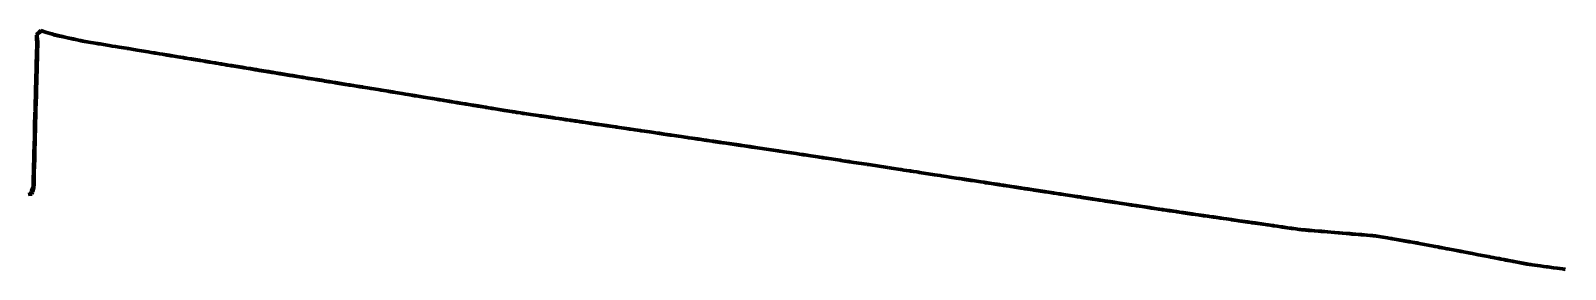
# Model space of a CAD drawing. Header units: metres. Extents: x 599858 to 604838, y 1147558 to 1148052.
# Drawn here: x 601805.4 to 602129.4, y 1147913.9 to 1147964.4 of the extents above; entities that cross this region are included whole.
import ezdxf

# ---------------------------------------------------------------- set-up
doc = ezdxf.new("R2010")
doc.units = ezdxf.units.M
doc.header["$MEASUREMENT"] = 0
doc.linetypes.add('DGN Style 5', pattern=[63.435643, 27.186704, -36.248939])
doc.layers.add('TF_T_---_Kabl-_2', color=5, linetype='DGN Style 5', lineweight=70)

msp = doc.modelspace()

# ---------------------------------------------------------------- linework, layer by layer
at = {"layer": 'TF_T_---_Kabl-_2'}
for points in [[(601806.69, 1147961.96, 41.65586), (601806.68, 1147962.05, 41.68), (601806.66, 1147962.51, 41.64), (601806.62, 1147963.18, 41.58), (601806.6, 1147963.48, 41.64), (601806.588643, 1147963.628158, 41.663867), (601807.19, 1147964.11, 41.77), (601807.57032, 1147964.40996, 41.810827), (601808.53, 1147964.09, 41.78), (601808.76, 1147964.01, 41.78), (601809.9, 1147963.63, 41.69), (601810.237376, 1147963.523825, 41.693454), (601810.53, 1147963.46, 41.7), (601811.5, 1147963.25, 41.77), (601812.25, 1147963.08, 41.74), (601812.87, 1147962.95, 41.71), (601814.37, 1147962.63, 41.7), (601814.44, 1147962.61, 41.72), (601815.23, 1147962.44, 41.73), (601815.5, 1147962.38, 41.73), (601816.02, 1147962.27, 41.67), (601816.329886, 1147962.201926, 41.67055), (601817.66, 1147961.98, 41.67), (601818.1, 1147961.91, 41.69), (601818.58, 1147961.83, 41.68), (601819.45, 1147961.69, 41.65), (601819.66, 1147961.65, 41.65), (601819.78, 1147961.63, 41.68), (601820.05, 1147961.59, 41.67), (601820.42, 1147961.53, 41.67), (601822.29, 1147961.22, 41.68), (601822.63, 1147961.16, 41.66), (601823.29, 1147961.06, 41.67), (601824.1, 1147960.92, 41.67), (601825.58, 1147960.68, 41.7), (601825.72, 1147960.66, 41.71), (601826.03, 1147960.61, 41.7), (601826.76, 1147960.49, 41.7), (601827.87, 1147960.3, 41.73), (601828.8, 1147960.15, 41.73), (601829.3, 1147960.07, 41.72), (601829.71, 1147960, 41.71), (601830.2, 1147959.92, 41.68), (601830.86, 1147959.81, 41.68), (601831.62, 1147959.69, 41.71), (601832.26, 1147959.58, 41.71), (601832.59, 1147959.53, 41.72), (601833.26, 1147959.42, 41.72), (601834.13, 1147959.28, 41.72), (601834.64, 1147959.19, 41.71), (601834.97, 1147959.14, 41.69), (601835.73, 1147959.01, 41.7), (601836.12, 1147958.95, 41.71), (601836.9, 1147958.82, 41.68), (601837.02, 1147958.8, 41.71), (601837.66, 1147958.7, 41.68), (601837.94, 1147958.65, 41.66), (601838.28, 1147958.59, 41.66), (601838.57, 1147958.55, 41.69), (601839.34, 1147958.42, 41.68), (601839.77, 1147958.35, 41.65), (601840.2, 1147958.28, 41.66), (601841.11, 1147958.13, 41.64), (601841.23, 1147958.11, 41.64), (601841.75, 1147958.02, 41.64), (601842.31, 1147957.93, 41.63), (601843.09, 1147957.8, 41.65), (601843.71, 1147957.7, 41.69), (601844.43, 1147957.58, 41.71), (601844.7, 1147957.54, 41.71), (601845.06, 1147957.48, 41.7), (601845.66, 1147957.38, 41.72), (601845.98, 1147957.33, 41.72), (601846.83, 1147957.19, 41.77), (601847.11, 1147957.14, 41.77), (601847.56, 1147957.07, 41.74), (601847.76, 1147957.04, 41.71), (601847.82, 1147957.03, 41.72), (601847.86, 1147957.02, 41.72), (601848.21, 1147956.96, 41.71), (601850.05, 1147956.66, 41.66), (601850.39, 1147956.6, 41.68), (601850.99, 1147956.5, 41.67), (601851.82, 1147956.37, 41.69), (601852.18, 1147956.31, 41.67), (601852.84, 1147956.2, 41.67), (601853.06, 1147956.17, 41.7), (601853.64, 1147956.07, 41.68), (601855.06, 1147955.84, 41.74), (601855.44, 1147955.77, 41.74), (601855.58, 1147955.75, 41.74), (601855.67, 1147955.74, 41.75), (601856.29, 1147955.63, 41.65), (601856.47, 1147955.6, 41.63), (601856.67, 1147955.57, 41.64), (601858.02, 1147955.35, 41.65), (601858.18, 1147955.32, 41.65), (601858.53, 1147955.27, 41.61), (601860.1, 1147955.01, 41.63), (601860.74, 1147954.9, 41.68), (601861.11, 1147954.84, 41.68), (601862.59, 1147954.6, 41.71), (601862.88, 1147954.55, 41.71), (601863.43, 1147954.46, 41.71), (601863.94, 1147954.38, 41.71), (601865.25, 1147954.16, 41.68), (601865.88, 1147954.06, 41.62), (601866.35, 1147953.98, 41.64), (601866.86, 1147953.9, 41.66), (601867.41, 1147953.81, 41.72), (601867.42, 1147953.81, 41.72), (601868.35, 1147953.65, 41.66), (601868.43, 1147953.64, 41.65), (601869.5, 1147953.46, 41.67), (601869.65, 1147953.44, 41.68), (601869.83, 1147953.41, 41.67), (601869.97, 1147953.39, 41.66), (601870.17, 1147953.35, 41.66), (601871.73, 1147953.1, 41.71), (601872.11, 1147953.04, 41.72), (601872.62, 1147952.95, 41.69), (601872.82, 1147952.92, 41.68), (601873.03, 1147952.88, 41.7), (601873.46, 1147952.81, 41.67), (601873.54, 1147952.8, 41.65), (601873.83, 1147952.75, 41.67), (601874.93, 1147952.57, 41.79), (601875.45, 1147952.49, 41.7), (601875.57, 1147952.47, 41.69), (601876.97, 1147952.24, 41.69), (601877.21, 1147952.2, 41.7), (601877.33, 1147952.18, 41.7), (601878.75, 1147951.94, 41.65), (601879.2, 1147951.87, 41.65), (601879.58, 1147951.81, 41.63), (601880.89, 1147951.59, 41.67), (601881.34, 1147951.52, 41.66), (601881.46, 1147951.5, 41.68), (601881.85, 1147951.43, 41.67), (601882.44, 1147951.34, 41.64), (601883.83, 1147951.11, 41.69), (601884.19, 1147951.05, 41.72), (601884.5, 1147951, 41.72), (601885.03, 1147950.91, 41.69), (601886.48, 1147950.67, 41.62), (601887.21, 1147950.55, 41.65), (601888.36, 1147950.36, 41.64), (601890.17, 1147950.07, 41.68), (601890.23, 1147950.06, 41.66), (601890.26, 1147950.05, 41.65), (601890.33, 1147950.04, 41.69), (601890.69, 1147949.98, 41.72), (601891.62, 1147949.83, 41.65), (601892.36, 1147949.71, 41.68), (601892.44, 1147949.69, 41.65), (601892.57, 1147949.67, 41.71), (601892.74, 1147949.65, 41.71), (601893.84, 1147949.46, 41.72), (601894.22, 1147949.4, 41.71), (601894.8, 1147949.31, 41.7), (601895.42, 1147949.2, 41.74), (601896.96, 1147948.95, 41.73), (601897.27, 1147948.9, 41.7), (601897.55, 1147948.85, 41.7), (601898.72, 1147948.66, 41.71), (601898.92, 1147948.63, 41.69), (601899.29, 1147948.57, 41.67), (601899.43, 1147948.55, 41.6), (601899.52, 1147948.53, 41.59), (601899.71, 1147948.5, 41.59), (601899.74, 1147948.5, 41.59), (601899.87, 1147948.47, 41.58), (601901.41, 1147948.22, 41.64), (601901.55, 1147948.2, 41.65), (601902.1, 1147948.11, 41.63), (601902.78, 1147947.99, 41.63), (601903.08, 1147947.95, 41.64), (601905.58, 1147947.54, 41.62), (601907.01, 1147947.3, 41.63), (601907.1, 1147947.29, 41.63), (601907.39, 1147947.24, 41.61), (601907.618312, 1147947.201142, 41.613574), (601907.87, 1147947.16, 41.61), (601908.81, 1147947.02, 41.62), (601909.34, 1147946.95, 41.65), (601909.65, 1147946.9, 41.64), (601911, 1147946.7, 41.64), (601912.58, 1147946.47, 41.63), (601913.14, 1147946.38, 41.62), (601913.24, 1147946.37, 41.63), (601913.78, 1147946.29, 41.63), (601915.68, 1147946.01, 41.63), (601916.2, 1147945.93, 41.62), (601916.92, 1147945.83, 41.6), (601917.25, 1147945.78, 41.61), (601917.45, 1147945.75, 41.63), (601918.39, 1147945.61, 41.64), (601918.77, 1147945.55, 41.63), (601919.24, 1147945.49, 41.61), (601919.42, 1147945.46, 41.6), (601919.65, 1147945.42, 41.56), (601919.85, 1147945.39, 41.6), (601920.36, 1147945.32, 41.65), (601920.48, 1147945.3, 41.65), (601921.22, 1147945.19, 41.59), (601921.3, 1147945.18, 41.59), (601921.84, 1147945.1, 41.58), (601922.57, 1147944.99, 41.63), (601923.71, 1147944.83, 41.63), (601923.89, 1147944.8, 41.58), (601924.61, 1147944.69, 41.6), (601924.86, 1147944.65, 41.6), (601925.08, 1147944.62, 41.65), (601925.32, 1147944.59, 41.62), (601925.45, 1147944.57, 41.62), (601927.08, 1147944.33, 41.67), (601928.82, 1147944.07, 41.68), (601929, 1147944.04, 41.68), (601929.63, 1147943.95, 41.64), (601931.19, 1147943.72, 41.69), (601931.52, 1147943.67, 41.7), (601931.8, 1147943.63, 41.7), (601932.08, 1147943.59, 41.66), (601932.64, 1147943.51, 41.66), (601933.04, 1147943.45, 41.69), (601934.16, 1147943.28, 41.68), (601934.42, 1147943.24, 41.6), (601936.04, 1147943, 41.6), (601936.96, 1147942.87, 41.61), (601937.75, 1147942.75, 41.63), (601937.83, 1147942.74, 41.63), (601938.19, 1147942.69, 41.63), (601939.21, 1147942.54, 41.68), (601940.43, 1147942.36, 41.72), (601940.44, 1147942.35, 41.71), (601940.81, 1147942.3, 41.68), (601942.18, 1147942.1, 41.68), (601942.75, 1147942.01, 41.64), (601943.6, 1147941.89, 41.7), (601944.06, 1147941.82, 41.71), (601944.18, 1147941.8, 41.7), (601944.37, 1147941.77, 41.69), (601945, 1147941.68, 41.72), (601946.3, 1147941.49, 41.68), (601946.69, 1147941.43, 41.67), (601947.8, 1147941.27, 41.69), (601948.03, 1147941.23, 41.69), (601948.1, 1147941.22, 41.69), (601948.81, 1147941.12, 41.66), (601949.35, 1147941.04, 41.64), (601949.55, 1147941.01, 41.62), (601950.96, 1147940.8, 41.63), (601951.56, 1147940.71, 41.66), (601951.67, 1147940.7, 41.64), (601951.82, 1147940.67, 41.56), (601954.92, 1147940.22, 41.67), (601955.37, 1147940.15, 41.67), (601955.41, 1147940.14, 41.67), (601955.59, 1147940.12, 41.65), (601956.07, 1147940.05, 41.64), (601957.29, 1147939.87, 41.62), (601957.64, 1147939.82, 41.62), (601957.68, 1147939.81, 41.62), (601958.87, 1147939.63, 41.56), (601959.85, 1147939.49, 41.56), (601960.29, 1147939.42, 41.58), (601962.74, 1147939.06, 41.59), (601963.297007, 1147938.983484, 41.584912), (601963.63, 1147938.93, 41.58), (601964.46, 1147938.8, 41.57), (601965.51, 1147938.64, 41.53), (601967.04, 1147938.41, 41.53), (601967.72, 1147938.3, 41.53), (601968.53, 1147938.18, 41.51), (601968.89, 1147938.12, 41.51), (601970.12, 1147937.93, 41.5), (601971.61, 1147937.71, 41.51), (601971.89, 1147937.66, 41.51), (601972.03, 1147937.64, 41.49), (601972.69, 1147937.54, 41.45), (601973.3, 1147937.45, 41.54), (601973.51, 1147937.41, 41.55), (601973.95, 1147937.35, 41.55), (601975.85, 1147937.06, 41.54), (601976.35, 1147936.98, 41.52), (601976.57, 1147936.95, 41.52), (601976.88, 1147936.9, 41.53), (601978.19, 1147936.7, 41.52), (601978.31, 1147936.68, 41.51), (601978.34, 1147936.67, 41.51), (601979.23, 1147936.54, 41.51), (601981.88, 1147936.13, 41.49), (601981.98, 1147936.12, 41.49), (601982.04, 1147936.11, 41.49), (601982.08, 1147936.1, 41.49), (601982.17, 1147936.09, 41.49), (601982.38, 1147936.06, 41.49), (601986.34, 1147935.45, 41.44), (601986.45, 1147935.43, 41.44), (601986.59, 1147935.41, 41.44), (601986.7, 1147935.39, 41.44), (601987.13, 1147935.33, 41.44), (601989.05, 1147935.03, 41.45), (601989.22, 1147935.01, 41.46), (601989.77, 1147934.92, 41.45), (601990.9, 1147934.75, 41.4), (601991.14, 1147934.71, 41.44), (601991.84, 1147934.61, 41.43), (601992.49, 1147934.51, 41.45), (601992.84, 1147934.45, 41.47), (601993.08, 1147934.42, 41.43), (601996.25, 1147933.93, 41.43), (601997.46, 1147933.75, 41.43), (601997.75, 1147933.7, 41.42), (601998.72, 1147933.55, 41.43), (601999.47, 1147933.44, 41.43), (601999.92, 1147933.37, 41.44), (602000.85, 1147933.23, 41.41), (602001.41, 1147933.14, 41.42), (602001.58, 1147933.11, 41.4), (602002.58, 1147932.96, 41.36), (602003.92, 1147932.76, 41.33), (602004.34, 1147932.69, 41.39), (602004.75, 1147932.63, 41.39), (602006, 1147932.44, 41.39), (602006.64, 1147932.34, 41.38), (602007.13, 1147932.26, 41.38), (602008.3, 1147932.08, 41.35), (602009.45, 1147931.91, 41.33), (602009.93, 1147931.83, 41.34), (602010.13, 1147931.8, 41.35), (602010.79, 1147931.7, 41.37), (602012.4, 1147931.46, 41.3), (602012.49, 1147931.44, 41.29), (602013.08, 1147931.35, 41.32), (602014.48, 1147931.14, 41.3), (602015.09, 1147931.04, 41.37), (602015.27, 1147931.02, 41.37), (602015.31, 1147931.01, 41.36), (602015.33, 1147931.01, 41.36), (602015.93, 1147930.92, 41.35), (602017.05, 1147930.74, 41.29), (602017.32, 1147930.7, 41.28), (602017.67, 1147930.65, 41.28), (602019.57, 1147930.36, 41.29), (602019.88, 1147930.31, 41.29), (602021.39, 1147930.08, 41.23), (602021.53, 1147930.06, 41.24), (602021.65, 1147930.04, 41.23), (602022.05, 1147929.98, 41.27), (602022.8, 1147929.86, 41.27), (602023.45, 1147929.76, 41.33), (602023.91, 1147929.69, 41.32), (602024.39, 1147929.62, 41.26), (602025.79, 1147929.4, 41.26), (602026.41, 1147929.31, 41.26), (602027, 1147929.22, 41.24), (602027.24, 1147929.18, 41.23), (602027.71, 1147929.11, 41.21), (602028.68, 1147928.96, 41.2), (602029.62, 1147928.82, 41.23), (602030.7, 1147928.65, 41.14), (602030.72, 1147928.65, 41.14), (602030.97, 1147928.61, 41.17), (602031.72, 1147928.5, 41.27), (602031.81, 1147928.48, 41.25), (602032.2, 1147928.42, 41.27), (602033.35, 1147928.25, 41.21), (602033.81, 1147928.18, 41.15), (602034.09, 1147928.13, 41.17), (602034.27, 1147928.11, 41.17), (602034.93, 1147928, 41.17), (602035.41, 1147927.93, 41.17), (602036.75, 1147927.72, 41.22), (602037.87, 1147927.55, 41.2), (602038.54, 1147927.45, 41.17), (602038.86, 1147927.4, 41.17), (602040.11, 1147927.21, 41.14), (602041.69, 1147926.97, 41.12), (602041.83, 1147926.95, 41.1), (602042.02, 1147926.92, 41.12), (602043.21, 1147926.73, 41.1), (602043.573406, 1147926.680178, 41.101937), (602043.63, 1147926.67, 41.1), (602044.43, 1147926.56, 41.08), (602044.69, 1147926.52, 41.05), (602045.93, 1147926.34, 41.06), (602047.18, 1147926.15, 41.05), (602047.34, 1147926.13, 41.07), (602047.65, 1147926.09, 41.12), (602047.97, 1147926.04, 41.06), (602048.76, 1147925.92, 41.06), (602050.64, 1147925.65, 41.09), (602050.99, 1147925.6, 41.09), (602051.38, 1147925.54, 41.08), (602051.89, 1147925.47, 41.07), (602053.01, 1147925.31, 41.11), (602053.88, 1147925.18, 41.05), (602054.06, 1147925.15, 41.01), (602054.29, 1147925.12, 41.04), (602055.14, 1147925, 41.15), (602056.41, 1147924.81, 41.03), (602056.45, 1147924.81, 41.02), (602056.51, 1147924.8, 41.02), (602057.28, 1147924.69, 41.09), (602057.9, 1147924.59, 41.1), (602058.89, 1147924.45, 41.1), (602058.96, 1147924.44, 41.09), (602060.07, 1147924.28, 41.03), (602060.17, 1147924.26, 41.02), (602060.55, 1147924.21, 41.03), (602062.39, 1147923.94, 41.08), (602063.1, 1147923.84, 41.06), (602063.31, 1147923.81, 41.05), (602063.94, 1147923.72, 41.04), (602066.12, 1147923.4, 41.02), (602066.49, 1147923.35, 41.04), (602066.71, 1147923.31, 41.04), (602067.15, 1147923.25, 41.03), (602067.76, 1147923.16, 41.04), (602067.95, 1147923.13, 40.99), (602068.62, 1147923.04, 41.04), (602069.34, 1147922.93, 41.03), (602069.49, 1147922.91, 41.03), (602069.69, 1147922.88, 41.02), (602070.75, 1147922.73, 41.01), (602071.59, 1147922.6, 41.02), (602072.56, 1147922.46, 41.04), (602073.26, 1147922.36, 41.04), (602073.39, 1147922.34, 41.03), (602073.474994, 1147922.334638, 41.027099), (602073.56, 1147922.32, 41.02), (602074.61, 1147922.24, 41.05), (602074.8, 1147922.22, 41.05), (602075.22, 1147922.19, 41.03), (602075.34, 1147922.18, 41.03), (602076.49, 1147922.08, 40.97), (602077.3, 1147922.01, 41), (602077.95, 1147921.96, 41.01), (602079.25, 1147921.85, 40.98), (602080.67, 1147921.74, 41.05), (602080.76, 1147921.73, 41.04), (602081.77, 1147921.65, 41.01), (602083.17, 1147921.53, 40.96), (602083.18, 1147921.53, 40.96), (602083.42, 1147921.51, 40.99), (602083.97, 1147921.47, 41), (602084.43, 1147921.43, 41), (602084.92, 1147921.39, 40.96), (602085.1, 1147921.37, 40.99), (602086.43, 1147921.26, 41.03), (602087.57, 1147921.17, 41.03), (602088.74, 1147921.07, 41.05), (602089.385644, 1147921.024595, 41.059842), (602090.52, 1147920.82, 41.08), (602091.86, 1147920.59, 41.07), (602092.56, 1147920.47, 41.1), (602092.89, 1147920.41, 41.09), (602093.03, 1147920.39, 41.08), (602096.43, 1147919.79, 41.07), (602096.63, 1147919.76, 41.06), (602096.72, 1147919.74, 41.08), (602097.11, 1147919.67, 41.07), (602098.14, 1147919.49, 41.05), (602098.450283, 1147919.444995, 41.048395), (602098.61, 1147919.41, 41.04), (602101.61, 1147918.83, 40.94), (602101.88, 1147918.78, 40.94), (602102.04, 1147918.75, 40.96), (602102.49, 1147918.66, 40.95), (602102.91, 1147918.58, 41.02), (602103.85, 1147918.4, 40.99), (602104.41, 1147918.29, 40.97), (602104.62, 1147918.25, 40.96), (602106.12, 1147917.96, 40.97), (602107.35, 1147917.73, 40.98), (602107.97, 1147917.61, 40.97), (602109.86, 1147917.24, 40.94), (602111.02, 1147917.02, 40.95), (602111.55, 1147916.92, 41.02), (602111.9, 1147916.85, 41.02), (602113.12, 1147916.62, 40.95), (602113.23, 1147916.6, 40.95), (602113.41, 1147916.56, 40.93), (602113.6, 1147916.52, 40.95), (602113.71, 1147916.5, 40.96), (602114.18, 1147916.41, 41.01), (602114.83, 1147916.29, 40.98), (602115.45, 1147916.17, 40.97), (602115.88, 1147916.08, 41.01), (602116.46, 1147915.97, 40.96), (602116.89, 1147915.89, 41), (602118.22, 1147915.64, 41.01), (602118.35, 1147915.61, 41.01), (602118.54, 1147915.57, 40.99), (602120.6, 1147915.18, 40.96), (602121.33, 1147915.04, 40.94), (602121.413445, 1147915.023703, 40.946136), (602121.91, 1147914.95, 40.97), (602122.11, 1147914.92, 40.97), (602122.15, 1147914.92, 40.96), (602122.46, 1147914.88, 40.95), (602124.15, 1147914.65, 40.9), (602124.93, 1147914.54, 40.89), (602125.5, 1147914.46, 40.88), (602125.72, 1147914.43, 40.87), (602126.97, 1147914.27, 40.89), (602127.66, 1147914.17, 40.85), (602127.75, 1147914.16, 40.88), (602128.29, 1147914.09, 40.83), (602128.86, 1147914.01, 40.82), (602129.21, 1147913.96, 40.83), (602129.440444, 1147913.928572, 40.80847)], [(601806.9, 1147961.98, 41.654465), (601806.89, 1147962.03, 41.68), (601806.89, 1147962.07, 41.68), (601806.78, 1147963.1, 41.58), (601806.727347, 1147963.592647, 41.663293), (601807.32, 1147964.04, 41.76), (601807.73821, 1147964.353278, 41.805442), (601808.53, 1147964.11, 41.78), (601808.78, 1147964.04, 41.78), (601809.87, 1147963.72, 41.7), (601810.428413, 1147963.54629, 41.713187), (601810.61, 1147963.51, 41.72), (601811.49, 1147963.31, 41.78), (601812.19, 1147963.15, 41.75), (601812.91, 1147962.99, 41.72), (601814.36, 1147962.67, 41.71), (601814.43, 1147962.65, 41.72), (601815.21, 1147962.48, 41.73), (601815.51, 1147962.41, 41.73), (601816.02, 1147962.29, 41.68), (601816.519343, 1147962.184422, 41.672851), (601817.68, 1147961.99, 41.67), (601818.11, 1147961.92, 41.69), (601818.58, 1147961.84, 41.68), (601819.46, 1147961.69, 41.65), (601819.65, 1147961.66, 41.65), (601819.78, 1147961.64, 41.68), (601820.06, 1147961.59, 41.67), (601820.43, 1147961.53, 41.67), (601822.29, 1147961.22, 41.68), (601822.63, 1147961.16, 41.66), (601823.29, 1147961.05, 41.67), (601824.09, 1147960.92, 41.67), (601825.58, 1147960.67, 41.7), (601825.73, 1147960.65, 41.7), (601826.04, 1147960.6, 41.7), (601826.75, 1147960.48, 41.7), (601827.87, 1147960.29, 41.72), (601828.78, 1147960.14, 41.73), (601829.29, 1147960.06, 41.71), (601829.71, 1147959.99, 41.71), (601830.22, 1147959.9, 41.67), (601830.85, 1147959.8, 41.68), (601831.64, 1147959.67, 41.71), (601832.26, 1147959.56, 41.71), (601832.6, 1147959.51, 41.72), (601833.25, 1147959.4, 41.71), (601834.14, 1147959.25, 41.71), (601834.63, 1147959.17, 41.71), (601834.97, 1147959.11, 41.69), (601835.69, 1147958.99, 41.69), (601836.06, 1147958.93, 41.7), (601836.89, 1147958.8, 41.68), (601837.02, 1147958.77, 41.7), (601837.71, 1147958.66, 41.67), (601837.96, 1147958.62, 41.65), (601838.27, 1147958.57, 41.66), (601838.57, 1147958.52, 41.69), (601839.38, 1147958.38, 41.67), (601839.78, 1147958.32, 41.65), (601840.18, 1147958.25, 41.66), (601841.12, 1147958.09, 41.64), (601841.23, 1147958.07, 41.63), (601841.72, 1147957.99, 41.63), (601842.25, 1147957.91, 41.63), (601843.1, 1147957.76, 41.64), (601843.69, 1147957.67, 41.68), (601844.47, 1147957.54, 41.71), (601844.72, 1147957.5, 41.7), (601845.07, 1147957.44, 41.69), (601845.64, 1147957.34, 41.71), (601845.96, 1147957.29, 41.71), (601846.85, 1147957.14, 41.76), (601847.08, 1147957.1, 41.76), (601847.45, 1147957.04, 41.74), (601847.72, 1147957, 41.7), (601847.8, 1147956.98, 41.71), (601847.85, 1147956.97, 41.71), (601848.34, 1147956.89, 41.7), (601850.06, 1147956.61, 41.65), (601850.38, 1147956.55, 41.67), (601850.94, 1147956.46, 41.66), (601851.81, 1147956.32, 41.68), (601852.19, 1147956.25, 41.66), (601852.79, 1147956.15, 41.66), (601853.02, 1147956.12, 41.7), (601853.64, 1147956.01, 41.67), (601855.14, 1147955.76, 41.74), (601855.45, 1147955.71, 41.74), (601855.57, 1147955.69, 41.74), (601855.64, 1147955.68, 41.74), (601856.29, 1147955.57, 41.64), (601856.44, 1147955.55, 41.62), (601856.61, 1147955.52, 41.63), (601858.03, 1147955.28, 41.64), (601858.17, 1147955.26, 41.64), (601858.48, 1147955.21, 41.6), (601860.15, 1147954.93, 41.62), (601860.16, 1147954.93, 41.621005), (601860.72, 1147954.84, 41.67), (601861.14, 1147954.77, 41.67), (601862.51, 1147954.55, 41.7), (601862.89, 1147954.49, 41.7), (601863.4, 1147954.41, 41.7), (601863.98, 1147954.31, 41.69), (601865.22, 1147954.11, 41.67), (601865.89, 1147954, 41.61), (601866.3, 1147953.94, 41.62), (601866.85, 1147953.85, 41.65), (601867.35, 1147953.77, 41.7), (601867.38, 1147953.76, 41.7), (601867.44, 1147953.75, 41.71), (601868.33, 1147953.61, 41.65), (601868.53, 1147953.58, 41.64), (601869.51, 1147953.42, 41.66), (601869.64, 1147953.4, 41.67), (601869.83, 1147953.37, 41.66), (601869.96, 1147953.35, 41.65), (601870.14, 1147953.32, 41.65), (601871.78, 1147953.05, 41.71), (601872.09, 1147953, 41.71), (601872.64, 1147952.91, 41.68), (601872.81, 1147952.89, 41.68), (601872.99, 1147952.86, 41.69), (601873.45, 1147952.78, 41.66), (601873.5, 1147952.78, 41.65), (601873.86, 1147952.72, 41.67), (601874.93, 1147952.54, 41.79), (601875.48, 1147952.46, 41.69), (601875.59, 1147952.44, 41.68), (601876.91, 1147952.22, 41.69), (601877.21, 1147952.18, 41.69), (601877.37, 1147952.15, 41.69), (601878.75, 1147951.93, 41.65), (601879.2, 1147951.86, 41.65), (601879.289718, 1147951.844732, 41.644516), (601879.58, 1147951.79, 41.63), (601880.87, 1147951.58, 41.67), (601881.32, 1147951.5, 41.66), (601881.45, 1147951.48, 41.67), (601881.86, 1147951.42, 41.67), (601882.46, 1147951.32, 41.64), (601883.8, 1147951.1, 41.68), (601884.18, 1147951.03, 41.72), (601884.52, 1147950.98, 41.72), (601885.1, 1147950.88, 41.68), (601886.47, 1147950.65, 41.62), (601887.22, 1147950.53, 41.65), (601888.39, 1147950.34, 41.64), (601890.14, 1147950.05, 41.68), (601890.21, 1147950.04, 41.65), (601890.26, 1147950.03, 41.64), (601890.34, 1147950.02, 41.69), (601890.69, 1147949.96, 41.72), (601891.67, 1147949.8, 41.64), (601892.32, 1147949.69, 41.67), (601892.41, 1147949.68, 41.63), (601892.57, 1147949.65, 41.71), (601892.77, 1147949.62, 41.71), (601893.82, 1147949.44, 41.72), (601894.24, 1147949.37, 41.71), (601894.79, 1147949.28, 41.7), (601895.45, 1147949.17, 41.73), (601896.94, 1147948.93, 41.72), (601897.26, 1147948.87, 41.69), (601897.42, 1147948.85, 41.69), (601898.69, 1147948.64, 41.71), (601898.92, 1147948.6, 41.68), (601899.24, 1147948.55, 41.67), (601899.37, 1147948.53, 41.6), (601899.48, 1147948.51, 41.59), (601899.72, 1147948.47, 41.59), (601899.75, 1147948.46, 41.59), (601899.92, 1147948.44, 41.58), (601901.39, 1147948.19, 41.64), (601901.54, 1147948.17, 41.64), (601902.17, 1147948.06, 41.62), (601902.79, 1147947.96, 41.62), (601903.1, 1147947.91, 41.63), (601905.4, 1147947.53, 41.61), (601906.98, 1147947.27, 41.63), (601907.07, 1147947.26, 41.63), (601907.39, 1147947.2, 41.61), (601907.765823, 1147947.135258, 41.604564), (601907.93, 1147947.12, 41.61), (601908.79, 1147946.99, 41.61), (601909.35, 1147946.91, 41.64), (601909.65, 1147946.86, 41.64), (601911.04, 1147946.66, 41.63), (601912.53, 1147946.44, 41.62), (601913.13, 1147946.35, 41.61), (601913.23, 1147946.34, 41.62), (601913.81, 1147946.25, 41.63), (601915.64, 1147945.98, 41.63), (601916.18, 1147945.9, 41.61), (601916.94, 1147945.79, 41.6), (601917.23, 1147945.75, 41.6), (601917.4, 1147945.72, 41.62), (601918.42, 1147945.57, 41.63), (601918.78, 1147945.52, 41.62), (601919.27, 1147945.45, 41.6), (601919.43, 1147945.42, 41.59), (601919.63, 1147945.39, 41.56), (601919.82, 1147945.37, 41.6), (601920.35, 1147945.29, 41.64), (601920.47, 1147945.27, 41.65), (601921.25, 1147945.16, 41.58), (601921.32, 1147945.14, 41.58), (601921.82, 1147945.07, 41.58), (601922.58, 1147944.96, 41.63), (601923.68, 1147944.8, 41.63), (601923.86, 1147944.77, 41.58), (601924.61, 1147944.66, 41.6), (601924.87, 1147944.62, 41.6), (601925.08, 1147944.59, 41.65), (601925.33, 1147944.56, 41.62), (601925.44, 1147944.54, 41.62), (601927.14, 1147944.29, 41.67), (601928.8, 1147944.04, 41.67), (601928.97, 1147944.02, 41.67), (601929.64, 1147943.92, 41.64), (601931.12, 1147943.7, 41.68), (601931.51, 1147943.64, 41.7), (601931.84, 1147943.6, 41.69), (601932.09, 1147943.56, 41.66), (601932.62, 1147943.48, 41.65), (601933, 1147943.43, 41.68), (601933.993751, 1147943.275331, 41.671209), (601934.18, 1147943.25, 41.67), (601934.43, 1147943.22, 41.6), (601936.12, 1147942.97, 41.6), (601936.95, 1147942.84, 41.61), (601937.75, 1147942.73, 41.63), (601937.82, 1147942.71, 41.63), (601938.15, 1147942.67, 41.63), (601939.05, 1147942.53, 41.67), (601940.42, 1147942.33, 41.71), (601940.44, 1147942.33, 41.71), (601940.8, 1147942.28, 41.67), (601942.25, 1147942.06, 41.67), (601942.77, 1147941.99, 41.64), (601943.54, 1147941.87, 41.69), (601944.05, 1147941.8, 41.7), (601944.18, 1147941.78, 41.7), (601944.39, 1147941.75, 41.69), (601945.09, 1147941.64, 41.72), (601946.24, 1147941.47, 41.68), (601946.64, 1147941.42, 41.67), (601947.68, 1147941.26, 41.69), (601948.01, 1147941.21, 41.68), (601948.11, 1147941.2, 41.69), (601948.8, 1147941.1, 41.66), (601949.37, 1147941.01, 41.63), (601949.58, 1147940.98, 41.62), (601950.94, 1147940.78, 41.62), (601951.56, 1147940.69, 41.65), (601951.68, 1147940.67, 41.64), (601951.83, 1147940.65, 41.56), (601954.87, 1147940.2, 41.66), (601955.36, 1147940.13, 41.66), (601955.4, 1147940.12, 41.66), (601955.6, 1147940.1, 41.64), (601956.11, 1147940.02, 41.63), (601957.27, 1147939.85, 41.61), (601957.65, 1147939.79, 41.62), (601957.69, 1147939.79, 41.62), (601958.85, 1147939.62, 41.56), (601959.84, 1147939.47, 41.56), (601960.3, 1147939.4, 41.57), (601962.69, 1147939.05, 41.58), (601963.504866, 1147938.925221, 41.57895), (601963.62, 1147938.91, 41.58), (601964.48, 1147938.78, 41.57), (601965.52, 1147938.62, 41.52), (601967.06, 1147938.39, 41.53), (601967.71, 1147938.29, 41.53), (601968.54, 1147938.16, 41.51), (601968.9, 1147938.11, 41.51), (601970.12, 1147937.92, 41.5), (601971.62, 1147937.69, 41.51), (601971.89, 1147937.65, 41.51), (601972.03, 1147937.63, 41.49), (601972.69, 1147937.53, 41.45), (601973.3, 1147937.44, 41.54), (601973.51, 1147937.41, 41.55), (601973.95, 1147937.34, 41.55), (601975.84, 1147937.05, 41.54), (601976.35, 1147936.98, 41.52), (601976.57, 1147936.94, 41.52), (601976.88, 1147936.9, 41.53), (601978.2, 1147936.69, 41.52), (601978.31, 1147936.68, 41.51), (601978.34, 1147936.67, 41.51), (601979.19, 1147936.54, 41.51), (601981.88, 1147936.13, 41.49), (601981.98, 1147936.12, 41.49), (601982.04, 1147936.11, 41.49), (601982.08, 1147936.1, 41.49), (601982.16, 1147936.09, 41.49), (601982.38, 1147936.06, 41.49), (601986.35, 1147935.45, 41.44), (601986.46, 1147935.44, 41.44), (601986.59, 1147935.42, 41.44), (601986.71, 1147935.4, 41.44), (601986.842961, 1147935.379788, 41.438763), (601987.16, 1147935.33, 41.44), (601989.05, 1147935.04, 41.45), (601989.22, 1147935.01, 41.46), (601989.77, 1147934.93, 41.45), (601990.9, 1147934.75, 41.4), (601991.14, 1147934.72, 41.44), (601991.84, 1147934.61, 41.43), (601992.49, 1147934.51, 41.45), (601992.84, 1147934.45, 41.47), (601993.08, 1147934.42, 41.43), (601996.25, 1147933.93, 41.43), (601997.46, 1147933.74, 41.43), (601997.75, 1147933.7, 41.42), (601998.71, 1147933.55, 41.43), (601999.47, 1147933.43, 41.43), (601999.92, 1147933.36, 41.43), (602000.84, 1147933.22, 41.41), (602001.41, 1147933.13, 41.42), (602001.58, 1147933.11, 41.4), (602002.57, 1147932.95, 41.36), (602003.92, 1147932.74, 41.33), (602004.33, 1147932.68, 41.39), (602004.75, 1147932.62, 41.39), (602006.02, 1147932.42, 41.39), (602006.64, 1147932.33, 41.38), (602007.11, 1147932.25, 41.38), (602008.31, 1147932.07, 41.34), (602009.44, 1147931.89, 41.33), (602009.92, 1147931.82, 41.33), (602010.13, 1147931.79, 41.35), (602010.8, 1147931.68, 41.36), (602012.04891, 1147931.490243, 41.311133), (602012.38, 1147931.44, 41.3), (602012.49, 1147931.42, 41.29), (602013.19, 1147931.31, 41.32), (602014.48, 1147931.12, 41.3), (602015.03, 1147931.03, 41.37), (602015.25, 1147931, 41.37), (602015.31, 1147930.99, 41.36), (602015.34, 1147930.98, 41.36), (602015.92, 1147930.89, 41.34), (602017.02, 1147930.72, 41.29), (602017.31, 1147930.68, 41.28), (602017.69, 1147930.62, 41.28), (602019.56, 1147930.33, 41.29), (602019.87, 1147930.29, 41.29), (602021.35, 1147930.06, 41.23), (602021.53, 1147930.03, 41.24), (602021.67, 1147930.01, 41.22), (602022.05, 1147929.95, 41.27), (602022.78, 1147929.84, 41.27), (602023.45, 1147929.74, 41.33), (602023.89, 1147929.67, 41.32), (602024.39, 1147929.59, 41.25), (602025.72, 1147929.39, 41.25), (602026.41, 1147929.28, 41.26), (602027.06, 1147929.18, 41.23), (602027.33, 1147929.14, 41.23), (602027.77, 1147929.07, 41.21), (602028.67, 1147928.93, 41.2), (602029.64, 1147928.78, 41.22), (602030.68, 1147928.62, 41.14), (602030.7, 1147928.62, 41.14), (602030.98, 1147928.58, 41.18), (602031.7, 1147928.47, 41.27), (602031.82, 1147928.45, 41.25), (602032.31, 1147928.37, 41.27), (602033.33, 1147928.21, 41.22), (602033.86, 1147928.13, 41.15), (602034.09, 1147928.1, 41.17), (602034.24, 1147928.08, 41.16), (602034.93, 1147927.97, 41.17), (602035.34, 1147927.91, 41.16), (602036.75, 1147927.69, 41.22), (602037.83, 1147927.52, 41.2), (602038.55, 1147927.41, 41.16), (602038.88, 1147927.36, 41.16), (602040.08, 1147927.18, 41.14), (602041.71, 1147926.92, 41.12), (602041.83, 1147926.91, 41.1), (602041.98, 1147926.88, 41.11), (602043.22, 1147926.69, 41.1), (602043.67, 1147926.62, 41.1), (602043.760885, 1147926.612713, 41.094062), (602044.42, 1147926.51, 41.07), (602044.7, 1147926.47, 41.04), (602045.87, 1147926.31, 41.06), (602047.18, 1147926.12, 41.05), (602047.33, 1147926.09, 41.06), (602047.66, 1147926.05, 41.11), (602047.96, 1147926, 41.06), (602048.77, 1147925.89, 41.06), (602050.61, 1147925.62, 41.09), (602050.97, 1147925.57, 41.09), (602051.37, 1147925.51, 41.08), (602051.89, 1147925.44, 41.07), (602053.05, 1147925.27, 41.12), (602053.85, 1147925.16, 41.06), (602054.05, 1147925.13, 41.01), (602054.32, 1147925.09, 41.05), (602055.14, 1147924.97, 41.14), (602056.34, 1147924.79, 41.03), (602056.42, 1147924.78, 41.02), (602056.52, 1147924.77, 41.02), (602057.27, 1147924.66, 41.09), (602057.91, 1147924.57, 41.1), (602058.88, 1147924.43, 41.1), (602058.95, 1147924.42, 41.09), (602060.09, 1147924.25, 41.02), (602060.18, 1147924.24, 41.02), (602060.46, 1147924.2, 41.02), (602062.38, 1147923.92, 41.08), (602063.11, 1147923.82, 41.06), (602063.32, 1147923.79, 41.04), (602063.97, 1147923.69, 41.03), (602066.11, 1147923.39, 41.02), (602066.48, 1147923.33, 41.04), (602066.71, 1147923.3, 41.04), (602067.14, 1147923.24, 41.03), (602067.76, 1147923.15, 41.04), (602067.95, 1147923.12, 40.99), (602068.61, 1147923.03, 41.04), (602069.34, 1147922.92, 41.03), (602069.49, 1147922.9, 41.03), (602069.7, 1147922.87, 41.01), (602070.74, 1147922.72, 41.01), (602071.6, 1147922.59, 41.02), (602072.55, 1147922.46, 41.03), (602073.26, 1147922.35, 41.04), (602073.39, 1147922.34, 41.03), (602073.57, 1147922.31, 41.02), (602073.713225, 1147922.285181, 41.02243), (602074.59, 1147922.22, 41.04), (602074.82, 1147922.2, 41.04), (602075.23, 1147922.16, 41.03), (602075.36, 1147922.15, 41.03), (602076.48, 1147922.06, 40.97), (602077.31, 1147921.99, 41), (602077.91, 1147921.94, 41), (602079.24, 1147921.82, 40.97), (602080.7, 1147921.7, 41.04), (602080.77, 1147921.69, 41.04), (602081.51, 1147921.63, 41.02), (602083.16, 1147921.49, 40.96), (602083.17, 1147921.49, 40.96), (602083.47, 1147921.47, 41), (602083.96, 1147921.42, 41.01), (602084.38, 1147921.39, 41), (602084.93, 1147921.34, 40.97), (602085.12, 1147921.33, 41), (602086.32, 1147921.23, 41.03), (602087.56, 1147921.12, 41.03), (602088.85, 1147921.01, 41.06), (602089.58272, 1147920.946743, 41.065765), (602090.46, 1147920.8, 41.08), (602091.84, 1147920.56, 41.07), (602092.51, 1147920.44, 41.1), (602092.89, 1147920.38, 41.08), (602093.05, 1147920.35, 41.07), (602096.41, 1147919.77, 41.07), (602096.62, 1147919.74, 41.06), (602096.71, 1147919.72, 41.07), (602097.12, 1147919.65, 41.07), (602098.13, 1147919.48, 41.05), (602098.568608, 1147919.400282, 41.043154), (602098.61, 1147919.39, 41.04), (602101.59, 1147918.82, 40.94), (602101.87, 1147918.77, 40.94), (602102.04, 1147918.74, 40.96), (602102.5, 1147918.65, 40.95), (602102.91, 1147918.57, 41.02), (602103.84, 1147918.39, 40.99), (602104.41, 1147918.28, 40.97), (602104.62, 1147918.24, 40.96), (602106.11, 1147917.96, 40.97), (602107.35, 1147917.72, 40.98), (602107.96, 1147917.6, 40.97), (602109.315709, 1147917.343794, 40.945823), (602109.86, 1147917.24, 40.94), (602111.02, 1147917.02, 40.95), (602111.55, 1147916.92, 41.02), (602111.9, 1147916.85, 41.02), (602113.12, 1147916.62, 40.95), (602113.23, 1147916.6, 40.95), (602113.41, 1147916.57, 40.93), (602113.59, 1147916.53, 40.95), (602113.69, 1147916.51, 40.96), (602114.17, 1147916.42, 41.01), (602114.85, 1147916.29, 40.98), (602115.45, 1147916.18, 40.97), (602115.91, 1147916.09, 41.01), (602116.48, 1147915.99, 40.96), (602116.89, 1147915.91, 41), (602118.24, 1147915.65, 41.01), (602118.34, 1147915.64, 41.01), (602118.54, 1147915.6, 41), (602120.56, 1147915.22, 40.96), (602121.35, 1147915.07, 40.94), (602121.593304, 1147915.016587, 40.955884), (602121.96, 1147914.97, 40.97), (602122.13, 1147914.94, 40.98), (602122.16, 1147914.94, 40.96), (602122.42, 1147914.9, 40.96), (602124.15, 1147914.66, 40.9), (602124.92, 1147914.55, 40.89), (602125.5, 1147914.47, 40.88), (602125.72, 1147914.44, 40.87), (602126.98, 1147914.26, 40.89), (602127.66, 1147914.16, 40.85), (602127.75, 1147914.15, 40.88), (602128.29, 1147914.07, 40.83), (602128.87, 1147913.99, 40.82), (602129.2, 1147913.94, 40.82), (602129.439809, 1147913.912505, 40.80402)], [(601806.69, 1147961.96, 41.65586), (601806.69, 1147961.87, 41.63), (601806.68, 1147961.65, 41.52), (601806.68, 1147961.41, 41.51), (601806.63, 1147959.56, 41.66), (601806.62, 1147959.37, 41.67), (601806.61, 1147959.07, 41.7), (601806.58, 1147957.67, 41.68), (601806.55, 1147956.68, 41.67), (601806.55, 1147956.49, 41.68), (601806.42, 1147951.75, 41.81), (601806.39, 1147950.54, 41.87), (601806.36, 1147949.22, 41.93), (601806.32, 1147947.89, 41.81), (601806.31, 1147947.27, 41.74), (601806.3, 1147947.18, 41.74), (601806.3, 1147947, 41.77), (601806.29, 1147946.58, 41.74), (601806.23, 1147944.55, 41.72), (601806.21, 1147943.42, 41.8), (601806.17, 1147941.98, 41.91), (601806.07, 1147938.42, 41.95), (601806.03, 1147936.86, 41.96), (601806.02, 1147936.19, 42), (601805.96, 1147933.95, 42.08), (601805.95, 1147933.61, 42.08), (601805.91, 1147932, 41.95), (601805.9, 1147931.71, 41.94), (601805.89, 1147931.53, 41.94), (601805.892411, 1147931.360412, 42.015826), (601805.85, 1147931.26, 42.06), (601805.58, 1147930.54, 42), (601805.51, 1147930.36, 42), (601805.400569, 1147930.058837, 42.047298)], [(601805.7, 1147929.85, 42.073396), (601805.8, 1147930.23, 42.01), (601805.82, 1147930.28, 42), (601805.83, 1147930.31, 42), (601805.84, 1147930.37, 41.99), (601806.07, 1147931.19, 42.05), (601806.089487, 1147931.282559, 42.031999), (601806.09, 1147931.31, 42.03), (601806.1, 1147931.47, 41.94), (601806.1, 1147931.5, 41.93), (601806.1, 1147931.51, 41.93), (601806.1, 1147931.83, 41.94), (601806.15, 1147933.6, 42.08), (601806.16, 1147933.91, 42.08), (601806.22, 1147936.34, 41.99), (601806.24, 1147936.87, 41.96), (601806.27, 1147938.09, 41.95), (601806.37, 1147941.96, 41.91), (601806.41, 1147943.53, 41.79), (601806.44, 1147944.49, 41.72), (601806.5, 1147946.78, 41.75), (601806.51, 1147947.06, 41.77), (601806.51, 1147947.18, 41.75), (601806.51, 1147947.24, 41.75), (601806.52, 1147947.64, 41.8), (601806.56, 1147949.18, 41.93), (601806.6, 1147950.7, 41.86), (601806.63, 1147951.75, 41.8), (601806.76, 1147956.49, 41.67), (601806.76, 1147956.67, 41.67), (601806.76, 1147956.72, 41.67), (601806.82, 1147959.04, 41.7), (601806.84, 1147959.62, 41.65), (601806.85, 1147960, 41.62), (601806.88, 1147961.4, 41.51), (601806.89, 1147961.68, 41.52), (601806.89, 1147961.73, 41.53), (601806.903905, 1147961.984407, 41.656922)], [(601804.86, 1147929.74, 42.12), (601805.47, 1147929.82, 42.08), (601805.70242, 1147929.846737, 42.073937)]]:
    msp.add_polyline3d(points, dxfattribs=at)

doc.saveas('drawing.dxf')
